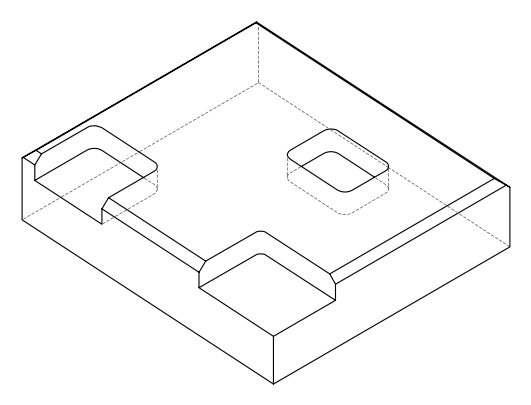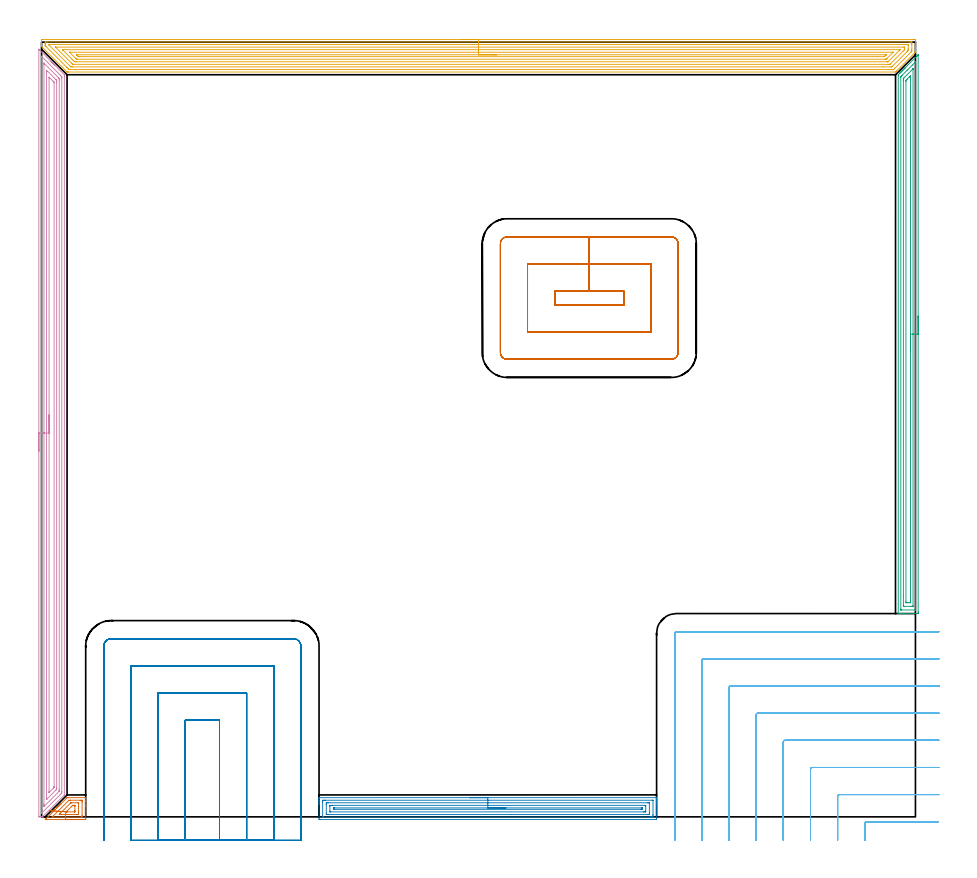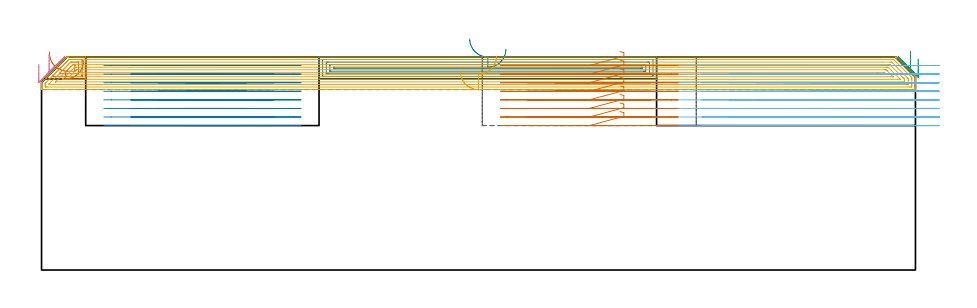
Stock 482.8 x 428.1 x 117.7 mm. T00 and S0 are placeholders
(PLAN: 8 operations, 1 tool changes, 117.5 min)
(1 AREA_MILL | FG_CHAMFER_SURFACE | UGT0205_001 | 0.86 min | 2263 mm3)
(2 AREA_MILL_1 | FG_CHAMFER_SURFACE_1 | UGT0205_001 | 7.66 min | 14614 mm3)
(3 AREA_MILL_2 | FG_CHAMFER_SURFACE_2 | UGT0205_001 | 9.98 min | 19373 mm3)
(4 AREA_MILL_3 | FG_CHAMFER_SURFACE_3 | UGT0205_001 | 16.82 min | 41764 mm3)
(5 AREA_MILL_4 | FG_CHAMFER_SURFACE_4 | UGT0205_001 | 26.79 min | 76177 mm3)
(6 MILL_CORNER_NOTCH_RECTANGULAR | CORNER_NOTCH_RECTANGULAR | UGT0201_094 | Follow Part, ap 5, ae 75% | 21.84 min | 606814 mm3)
(7 MILL_RECTANGULAR_POCKET | POCKET_RECTANGULAR_STRAIGHT | UGT0201_094 | Follow Part, ap 5, ae 75% | 11.54 min | 386437 mm3)
(8 MILL_SLOT | SLOT_PARTIAL_RECTANGULAR | UGT0201_094 | Follow Part, ap 5, ae 75% | 21.98 min | 525425 mm3)
(TOOL UGT0205_001 | Chamfer Mill 20 x 3 x 45 deg. | D20 FL50 Z2)
(TOOL UGT0201_094 | End mill 20 mm | D20 FL38 Z4)
(OP 1 AREA_MILL)
G17 G21 G94 G90
T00 M6
G54
G17 G0 G90 X23.2 Y-1.5 S1061 M3
G43 Z127.7 H0
Z115.6
G94 G1 X23.162 Z114.728 F250.
X23.048 Z113.864
X22.859 Z113.012
X22.597 Z112.18
X22.263 Z111.374
X21.86 Z110.6
X21.391 Z109.864
X20.86 Z109.172
X20.271 Z108.529
X19.628 Z107.94
X18.936 Z107.408
X18.2 Z106.94
X17.426 Z106.537
X16.62 Z106.203
X15.788 Z105.941
X14.936 Z105.752
X14.072 Z105.638
X13.2 Z105.6
X2.1
X2.019 Y-1.493 Z105.605
X2.1 Y-1.403 Z105.697
X2.362 Y-1.138 Z105.962
X2.544 Y-0.955 Z106.142
X2.652 Y-0.846 Z106.251
X3.237 Y-0.263 Z106.837
X3.876 Y0.376 Z107.475
X4.764 Y1.264 Z108.363
X5.652 Y2.152 Z109.251
X6.54 Y3.04 Z110.139
X7.32 Y3.821 Z110.919
X7.428 Y3.93 Z111.026
X7.612 Y4.112 Z111.211
X8.316 Y4.817 Z111.915
X8.485 Y4.987 Z112.082
X8.652 Y5.153 Z112.251
X8.76 Y5.261 Z112.359
X8.922 Y5.425 Z112.52
X9.083 Y5.584 Z112.682
X9.204 Y5.705 Z112.803
X9.36 Y5.863 Z112.958
X9.515 Y6.016 Z113.113
X9.648 Y6.149 Z113.247
X9.798 Y6.3 Z113.395
X9.946 Y6.447 Z113.545
X10.092 Y6.593 Z113.691
X10.235 Y6.738 Z113.833
X10.377 Y6.878 Z113.976
X10.536 Y7.037 Z114.135
X10.673 Y7.175 Z114.271
X13.737 Y10.238 Z117.336
X14.088 Y10.586 Z117.685
X14.1 Y10.593 Z117.693
X14.976 Y10.6 Z117.7
X24.3
X24.39 Y10.597 Z117.689
X24.398 Y10.521 Z117.614
X24.4 Y10.438 Z117.536
Y8.88 Z115.979
Y8.488 Z115.584
Y8.292 Z115.389
Y6.541 Z113.639
Y5.863 Z112.957
Y-0.799 Z106.298
X24.396 Y-1.138 Z105.958
X24.39 Y-1.492 Z105.605
X24.22 Y-1.496 Z105.602
X23.856 Y-1.5 Z105.6
X13.2
Y-0.086 Z107.014
X6.447 Y-0.085 Z107.015
X6.096 Y-0.083 Z107.017
X5.91 Y-0.08 Z107.02
X5.884 Y-0.077 Z107.023
X5.893 Y-0.063 Z107.037
X5.916 Y-0.038 Z107.062
X6.096 Y0.146 Z107.246
X14.976 Y9.025 Z116.125
X15.095 Y9.137 Z116.237
X15.128 Y9.166 Z116.266
X15.162 Y9.18 Z116.28
X15.864 Y9.185 Z116.285
X16.044
X21.372 Y9.186 Z116.286
X22.08 Y9.184 Z116.284
X22.264 Y9.182 Z116.282
X22.377 Y9.179 Z116.279
X22.39 Y9.143 Z116.243
X22.396 Y9.052 Z116.152
X22.399 Y8.488 Z115.588
X22.4 Y8.173 Z115.273
X22.399 Y0.612 Z107.712
X22.398 Y0.299 Z107.399
X22.39 Y-0.017 Z107.083
X22.381 Y-0.079 Z107.021
X22.345 Y-0.081 Z107.019
X22.257 Y-0.084 Z107.016
X22.08 Y-0.085 Z107.015
X21.9 Y-0.086 Z107.014
X13.2
Y1.328 Z108.428
X10.536 Y1.329 Z108.429
X9.805 Y1.333 Z108.433
X9.792 Y1.335 Z108.435
X9.774 Y1.363 Z108.463
X9.893 Y1.487 Z108.587
X10.21 Y1.809 Z108.909
X10.536 Y2.137 Z109.237
X15.939 Y7.539 Z114.639
X16.015 Y7.613 Z114.713
X16.163 Y7.752 Z114.852
X16.43 Y7.764 Z114.864
X16.593 Y7.769 Z114.869
X16.752 Y7.771 Z114.871
X20.144
X20.304 Y7.769 Z114.869
X20.357 Y7.767 Z114.867
X20.39 Y7.764 Z114.864
X20.394 Y7.707 Z114.807
X20.398 Y7.613 Z114.713
X20.4 Y7.519 Z114.619
Y2.268 Z109.368
X20.395 Y1.487 Z108.587
X20.392 Y1.401 Z108.501
X20.376 Y1.335 Z108.435
X19.416 Y1.329 Z108.429
X13.2 Y1.328 Z108.428
X13.619 Y2.749 Z109.849
X13.631 Y2.771 Z109.871
X13.65 Y2.794 Z109.894
X14.088 Y3.24 Z110.34
X16.752 Y5.903 Z113.003
X17.177 Y6.319 Z113.419
X17.208 Y6.348 Z113.448
X17.264 Y6.351 Z113.451
X17.389 Y6.354 Z113.454
X17.64 Y6.356 Z113.456
X18.028
X18.315 Y6.352 Z113.452
X18.377 Y6.35 Z113.45
X18.39 Y6.342 Z113.442
X18.394 Y6.313 Z113.413
X18.397 Y6.248 Z113.348
X18.4 Y5.989 Z113.089
Y5.863 Z112.963
Y3.364 Z110.464
Y3.237 Z110.337
X18.396 Y2.863 Z109.963
X18.392 Y2.77 Z109.87
X18.39 Y2.752 Z109.852
X18.369 Y2.749 Z109.849
X18.309 Y2.746 Z109.846
X18.141 Y2.744 Z109.844
X14.088 Y2.743 Z109.843
X13.7 Y2.745 Z109.845
X13.643 Y2.747 Z109.847
X13.619 Y2.749 Z109.849
X12.755 Y2.813 Z109.951
X11.903 Y2.876 Z110.129
X11.07 Y2.938 Z110.38
X10.262 Y2.998 Z110.703
X9.485 Y3.056 Z111.096
X8.745 Y3.111 Z111.555
X8.048 Y3.163 Z112.076
X7.399 Y3.211 Z112.657
X6.803 Y3.256 Z113.293
X6.264 Y3.296 Z113.978
X5.787 Y3.331 Z114.707
X5.375 Y3.362 Z115.476
X5.032 Y3.387 Z116.277
X4.759 Y3.408 Z117.105
X4.56 Y3.422 Z117.955
X4.435 Y3.432 Z118.818
X4.385 Y3.435 Z119.689
X4.412 Y3.433 Z120.561
G0 Z127.7
M5
M2
(OP 2 AREA_MILL_1)
G17 G21 G94 G90
T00 M6
G54
G17 G0 G90 X236.55 Y10.6 S1061 M3
G43 Z127.7 H0
G94 G1 X236.588 Z126.828 F250.
X236.702 Z125.963
X236.891 Z125.112
X237.153 Z124.28
X237.487 Z123.474
X237.89 Z122.7
X238.358 Z121.964
X238.89 Z121.272
X239.479 Z120.629
X240.122 Z120.04
X240.814 Z119.508
X241.55 Z119.04
X242.324 Z118.637
X243.13 Z118.303
X243.962 Z118.041
X244.813 Z117.852
X245.678 Z117.738
X246.55 Z117.7
X339.66
X339.79 Y10.597 Z117.689
X339.797 Y10.489 Z117.581
X339.8 Y10.373 Z117.472
Y9.689 Z116.788
Y9.037 Z116.136
Y8.488 Z115.584
Y8.213 Z115.31
Y7.613 Z114.709
Y7.338 Z114.436
Y6.738 Z113.832
Y-1.138 Z105.959
X339.796 Y-1.442 Z105.655
X339.79 Y-1.492 Z105.605
X339.739 Y-1.499 Z105.599
X339.215 Y-1.5 Z105.6
X153.885 Y-1.499 Z105.601
X153.521 Y-1.496 Z105.602
X153.31 Y-1.492 Z105.605
X153.3 Y-1.138 Z105.959
Y6.738 Z113.832
Y7.338 Z114.436
Y7.613 Z114.709
Y8.213 Z115.31
Y8.488 Z115.584
Y9.037 Z116.136
Y9.363 Z116.462
Y10.238 Z117.337
Y10.373 Z117.472
X153.303 Y10.489 Z117.581
X153.31 Y10.597 Z117.689
X153.44 Y10.6 Z117.7
X246.55
Y9.186 Z116.286
X337.433 Y9.185 Z116.285
X337.615 Y9.183 Z116.283
X337.764 Y9.179 Z116.279
X337.791 Y9.176 Z116.276
X337.795 Y9.157 Z116.257
X337.797 Y9.135 Z116.235
X337.8 Y9.003 Z116.103
Y1.127 Z108.227
X337.797 Y0.612 Z107.712
X337.793 Y0.258 Z107.358
X337.778 Y-0.079 Z107.021
X337.433 Y-0.083 Z107.017
X337.251 Y-0.085 Z107.015
X336.542 Y-0.086 Z107.014
X336.361
X155.667 Y-0.085 Z107.015
X155.485 Y-0.084 Z107.016
X155.336 Y-0.079 Z107.021
X155.309 Y-0.076 Z107.024
X155.305 Y-0.057 Z107.043
X155.303 Y-0.035 Z107.065
X155.3 Y0.097 Z107.197
Y7.973 Z115.073
X155.302 Y8.488 Z115.588
X155.307 Y8.842 Z115.942
X155.322 Y9.179 Z116.279
X155.667 Y9.183 Z116.283
X155.849 Y9.185 Z116.285
X156.558 Y9.186 Z116.286
X156.739
X246.55
Y7.772 Z114.872
X334.76 Y7.771 Z114.871
X335.493 Y7.767 Z114.867
X335.651 Y7.764 Z114.864
X335.79 Y7.753 Z114.853
X335.795 Y7.613 Z114.713
X335.799 Y7.467 Z114.567
X335.8 Y2.216 Z109.316
X335.795 Y1.487 Z108.587
X335.793 Y1.347 Z108.447
X335.651 Y1.336 Z108.436
X334.92 Y1.33 Z108.43
X334.76 Y1.329 Z108.429
X158.34
X157.607 Y1.332 Z108.432
X157.449 Y1.335 Z108.435
X157.31 Y1.347 Z108.447
X157.305 Y1.487 Z108.587
X157.301 Y1.632 Z108.732
X157.3 Y6.884 Z113.984
X157.305 Y7.613 Z114.713
X157.307 Y7.753 Z114.853
X157.449 Y7.764 Z114.864
X158.18 Y7.77 Z114.87
X158.34 Y7.771 Z114.871
X246.55 Y7.772 Z114.872
Y6.357 Z113.457
X333.366 Y6.356 Z113.456
X333.685 Y6.353 Z113.453
X333.743 Y6.35 Z113.45
X333.79 Y6.34 Z113.44
X333.8 Y5.863 Z112.963
X333.799 Y3.237 Z110.337
X333.79 Y2.834 Z109.934
X333.775 Y2.749 Z109.849
X333.649 Y2.746 Z109.846
X333.48 Y2.744 Z109.844
X332.978 Y2.743 Z109.843
X332.59
X159.734
X159.415 Y2.747 Z109.847
X159.357 Y2.75 Z109.85
X159.31 Y2.76 Z109.86
X159.3 Y3.237 Z110.337
X159.301 Y5.863 Z112.963
X159.31 Y6.266 Z113.366
X159.325 Y6.351 Z113.451
X159.451 Y6.354 Z113.454
X159.62 Y6.356 Z113.456
X160.122 Y6.357 Z113.457
X160.509
X246.55
Y4.943 Z112.043
X331.624
X331.72 Y4.941 Z112.041
X331.767 Y4.939 Z112.039
X331.785 Y4.937 Z112.037
X331.79 Y4.927 Z112.027
X331.793 Y4.826 Z111.926
X331.797 Y4.396 Z111.496
X331.792 Y4.253 Z111.353
X331.786 Y4.164 Z111.264
X331.15 Y4.157 Z111.257
X161.476
X161.38 Y4.159 Z111.259
X161.333 Y4.161 Z111.261
X161.315 Y4.163 Z111.263
X161.31 Y4.173 Z111.273
X161.307 Y4.274 Z111.374
X161.304 Y4.702 Z111.802
X161.31 Y4.883 Z111.983
X161.323 Y4.937 Z112.037
X161.367 Y4.939 Z112.039
X161.468 Y4.941 Z112.041
X161.878 Y4.943 Z112.043
X161.904
X246.55
X247.422 Z112.081
X248.286 Z112.195
X249.138 Z112.384
X249.97 Z112.646
X250.776 Z112.98
X251.55 Z113.383
X252.286 Z113.852
X252.978 Z114.383
X253.621 Z114.972
X254.21 Z115.615
X254.741 Z116.307
X255.21 Z117.043
X255.613 Z117.817
X255.947 Z118.623
X256.209 Z119.455
X256.398 Z120.307
X256.512 Z121.172
X256.55 Z122.043
G0 Z127.7
M5
M2
(OP 3 AREA_MILL_2)
G17 G21 G94 G90
T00 M6
G54
G17 G0 G90 X484.3 Y276.65 S1061 M3
G43 Z127.7 H0
Z116.7
G94 G1 Y276.612 Z115.828 F250.
Y276.498 Z114.964
Y276.309 Z114.112
Y276.047 Z113.28
Y275.713 Z112.474
Y275.31 Z111.7
Y274.842 Z110.964
Y274.31 Z110.272
Y273.721 Z109.629
Y273.078 Z109.04
Y272.386 Z108.508
Y271.65 Z108.04
Y270.876 Z107.637
Y270.07 Z107.303
Y269.238 Z107.041
Y268.386 Z106.852
Y267.522 Z106.738
Y266.65 Z106.7
Y113.221
X484.299 Y112.924 Z106.701
X484.293 Y112.334 Z106.704
X484.292 Y112.307 Z106.706
X483.705 Y112.303 Z107.293
X483.082 Y112.3 Z107.915
X476.571 Z114.424
X475.14 Z115.856
X474.787 Z116.208
X474.081 Z116.918
X473.771 Z117.228
X473.358 Y112.303 Z117.633
X473.305 Y112.306 Z117.685
X473.303 Y112.307 Z117.688
X473.3 Y112.477 Z117.7
Y409.651
X473.305 Y410.003 Z117.691
X473.434 Y410.136 Z117.563
X473.895 Y410.597 Z117.101
X473.946 Y410.647 Z117.053
X474.142 Y410.843 Z116.857
X474.193 Y410.894 Z116.804
X474.243 Y410.943 Z116.756
X474.44 Y411.141 Z116.559
X474.49 Y411.191 Z116.507
X474.539 Y411.24 Z116.46
X474.738 Y411.439 Z116.261
X474.787 Y411.489 Z116.21
X474.836 Y411.537 Z116.163
X475.036 Y411.737 Z115.963
X475.084 Y411.786 Z115.913
X475.133 Y411.833 Z115.866
X475.334 Y412.035 Z115.665
X475.382 Y412.083 Z115.615
X475.429 Y412.13 Z115.57
X475.632 Y412.332 Z115.367
X475.679 Y412.38 Z115.318
X475.726 Y412.426 Z115.273
X475.93 Y412.63 Z115.069
X475.976 Y412.678 Z115.021
X476.022 Y412.723 Z114.977
X476.228 Y412.928 Z114.771
X476.273 Y412.975 Z114.724
X476.319 Y413.019 Z114.68
X476.526 Y413.226 Z114.473
X476.571 Y413.272 Z114.427
X476.615 Y413.316 Z114.384
X476.824 Y413.524 Z114.175
X476.868 Y413.569 Z114.129
X476.912 Y413.613 Z114.087
X477.122 Y413.822 Z113.877
X477.165 Y413.866 Z113.832
X477.209 Y413.909 Z113.79
X483.705 Y420.406 Z107.293
X483.789 Y420.489 Z107.211
X483.974 Y420.674 Z107.026
X484.15 Y420.852 Z106.847
X484.275 Y420.972 Z106.723
X484.294 Y420.983 Z106.703
X484.299 Y420.972 Z106.699
X484.3 Y266.65 Z106.7
X482.886 Z108.114
X482.885 Y114.565 Z108.115
X482.882 Y114.419 Z108.118
X482.879 Y114.324 Z108.121
X482.872 Y114.309 Z108.128
X482.863 Y114.306 Z108.137
X482.813 Y114.303 Z108.187
X482.331 Y114.3 Z108.669
X475.196 Y114.301 Z115.804
X474.787 Y114.308 Z116.213
X474.731 Y114.31 Z116.269
X474.721 Y114.321 Z116.279
X474.718 Y114.395 Z116.282
X474.716 Y114.492 Z116.284
X474.714 Y114.784 Z116.286
X474.715 Y408.757 Z116.285
Y408.83
X474.718 Y408.903 Z116.282
X474.721 Y408.948 Z116.279
X474.736 Y408.975 Z116.264
X474.787 Y409.031 Z116.213
X475.094 Y409.343 Z115.906
X475.401 Y409.651 Z115.599
X478.215 Y412.466 Z112.785
X481.029 Y415.28 Z109.971
X482.551 Y416.801 Z108.449
X482.683 Y416.932 Z108.317
X482.813 Y417.057 Z108.187
X482.859 Y417.098 Z108.141
X482.879 Y417.105 Z108.121
X482.886 Y416.801 Z108.114
Y266.65
X481.472 Z109.528
X481.471 Y116.499 Z109.529
X481.47 Y116.388 Z109.53
X481.467 Y116.334 Z109.533
X481.465 Y116.314 Z109.535
X481.425 Y116.31 Z109.575
X481.226 Y116.302 Z109.774
X481.029 Y116.301 Z109.971
X480.336 Y116.3 Z110.664
X476.769 Z114.231
X476.571 Y116.301 Z114.429
X476.372 Y116.302 Z114.628
X476.24 Y116.306 Z114.76
X476.14 Y116.31 Z114.86
X476.135 Y116.352 Z114.865
X476.133 Y116.499 Z114.867
X476.129 Y116.941 Z114.871
X476.128 Y122.346 Z114.872
X476.129 Y406.97 Z114.871
X476.13 Y407.412 Z114.87
X476.134 Y407.864 Z114.866
X476.135 Y407.914 Z114.865
X476.169 Y407.958 Z114.831
X476.234 Y408.029 Z114.766
X476.318 Y408.117 Z114.682
X476.571 Y408.371 Z114.429
X476.763 Y408.564 Z114.237
X481.425 Y413.226 Z109.575
X481.442 Y413.241 Z109.558
X481.451 Y413.247 Z109.549
X481.462 Y413.252 Z109.538
X481.465 Y413.243 Z109.535
X481.467 Y413.226 Z109.533
X481.471 Y412.974 Z109.529
X481.472 Y266.65 Z109.528
X480.057 Z110.943
Y119.18
X480.052 Y118.372 Z110.948
X480.051 Y118.321 Z110.949
X480.013 Y118.31 Z110.987
X479.904 Y118.306 Z111.096
X479.685 Y118.302 Z111.315
X479.246 Y118.3 Z111.754
X478.354 Z112.646
X477.909 Y118.302 Z113.091
X477.694 Y118.306 Z113.306
X477.587 Y118.31 Z113.413
X477.549 Y118.319 Z113.451
X477.543 Y119.18 Z113.457
Y406.076
X477.549 Y406.883 Z113.451
X477.626 Y406.97 Z113.374
X477.988 Y407.337 Z113.012
X478.354 Y407.705 Z112.646
X478.433 Y407.785 Z112.567
X479.406 Y408.757 Z111.594
X479.486 Y408.837 Z111.514
X479.775 Y409.121 Z111.225
X480.05 Y409.389 Z110.95
X480.056 Y408.839 Z110.944
X480.057 Y408.757 Z110.943
Y266.65
Y265.778 Z110.981
Y264.914 Z111.095
Y264.062 Z111.283
Y263.23 Z111.546
Y262.424 Z111.88
Y261.65 Z112.282
Y260.914 Z112.751
Y260.222 Z113.282
Y259.579 Z113.872
Y258.99 Z114.515
Y258.458 Z115.207
Y257.99 Z115.943
Y257.587 Z116.716
Y257.253 Z117.522
Y256.991 Z118.354
Y256.802 Z119.206
Y256.688 Z120.071
Y256.65 Z120.943
G0 Z127.7
M5
M2
(OP 4 AREA_MILL_3)
G17 G21 G94 G90
T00 M6
G54
G17 G0 G90 X-1.5 Y202.05 S1061 M3
G43 Z127.7 H0
Z113.6
G94 G1 Y202.088 Z112.728 F250.
Y202.202 Z111.863
Y202.391 Z111.012
Y202.653 Z110.18
Y202.987 Z109.374
Y203.39 Z108.6
Y203.858 Z107.864
Y204.39 Z107.172
Y204.979 Z106.529
Y205.622 Z105.94
Y206.314 Z105.408
Y207.05 Z104.94
Y207.824 Z104.537
Y208.63 Z104.203
Y209.462 Z103.941
Y210.314 Z103.752
Y211.178 Z103.638
Y212.05 Z103.6
X-1.499 Y424.095
X-1.497 Y424.096 Z103.602
X-1.057 Y423.658 Z104.041
X5.175 Y417.425 Z110.275
X5.385 Y417.216 Z110.483
X5.55 Y417.053 Z110.645
X5.71 Y416.891 Z110.807
X5.832 Y416.769 Z110.93
X5.99 Y416.612 Z111.085
X6.144 Y416.457 Z111.241
X6.279 Y416.322 Z111.377
X6.431 Y416.171 Z111.526
X6.578 Y416.023 Z111.675
X6.726 Y415.875 Z111.824
X6.871 Y415.731 Z111.967
X7.012 Y415.589 Z112.109
X7.173 Y415.428 Z112.271
X7.312 Y415.29 Z112.408
X12.597 Y410.003 Z117.696
X12.598 Y409.999 Z117.697
X12.6 Y409.176 Z117.7
X12.597 Y12.179 Z117.696
X12.596 Y12.168
X12.589 Y12.088 Z117.688
X0.653 Y0.153 Z105.753
X0.501 Y0.01 Z105.594
X0.351 Y0. Z105.451
X-0.348 Z104.751
X-1.057 Z104.039
X-1.41 Z103.686
X-1.491 Y0.003 Z103.605
X-1.498 Y0.18 Z103.602
X-1.5 Y0.405 Z103.6
Y212.05
X-0.086 Z105.014
X-0.085 Y419.897 Z105.015
X-0.081 Y420.189 Z105.019
X-0.079 Y420.212 Z105.021
X-0.066 Y420.204 Z105.034
X-0.025 Y420.171 Z105.075
X0.014 Y420.135 Z105.114
X10.395 Y409.755 Z115.495
X10.977 Y409.17 Z116.077
X11.173 Y408.965 Z116.273
X11.179 Y408.768 Z116.279
X11.185 Y408.368 Z116.285
Y408.276
X11.182 Y14.036 Z116.282
X11.178 Y13.241 Z116.278
X11.175 Y13.142 Z116.275
X10.787 Y12.744 Z115.887
X10.395 Y12.345 Z115.495
X0.359 Y2.309 Z105.459
X0.139 Y2.095 Z105.239
X0.084 Y2.045 Z105.184
X0.031 Y2.01 Z105.131
X-0.033 Y2.007 Z105.067
X-0.061 Y2.01 Z105.039
X-0.079 Y2.018 Z105.021
X-0.081 Y2.074 Z105.019
X-0.085 Y2.323 Z105.015
X-0.086 Y212.05 Z105.014
X1.328 Z106.428
X1.329 Y415.689 Z106.429
X1.332 Y416.322 Z106.432
X1.333 Y416.354 Z106.433
Y416.355
X1.375 Y416.322 Z106.475
X1.586 Y416.114 Z106.686
X9.425 Y408.276 Z114.525
X9.514 Y408.186 Z114.614
X9.71 Y407.982 Z114.81
X9.756 Y407.933 Z114.856
X9.764 Y407.817 Z114.864
X9.768 Y407.643 Z114.868
X9.77 Y407.382 Z114.87
X9.771 Y407.121 Z114.871
X9.768 Y14.93 Z114.868
X9.767 Y14.673 Z114.867
X9.764 Y14.354 Z114.864
X9.761 Y14.197 Z114.861
X9.752 Y14.163 Z114.852
X9.72 Y14.126 Z114.82
X9.636 Y14.036 Z114.736
X1.589 Y5.988 Z106.689
X1.335 Y5.748 Z106.435
X1.332 Y5.99 Z106.432
X1.33 Y6.251 Z106.43
X1.329 Y6.884 Z106.429
X1.328 Y7.146 Z106.428
Y212.05
X2.743 Z107.843
Y411.571
X2.745 Y411.852 Z107.845
X2.75 Y412.459 Z107.85
X3.348 Y411.901 Z108.448
X3.399 Y411.852 Z108.499
X7.869 Y407.382 Z112.969
X7.99 Y407.259 Z113.09
X8.24 Y407. Z113.34
X8.351 Y406.878 Z113.451
X8.353 Y406.844 Z113.453
X8.356 Y406.769 Z113.456
X8.357 Y406.488 Z113.457
Y405.874
X8.354 Y16.108 Z113.454
X8.352 Y15.824 Z113.452
X8.348 Y15.219 Z113.448
X8.077 Y14.93 Z113.177
X7.915 Y14.765 Z113.015
X7.752 Y14.601 Z112.852
X3.035 Y9.884 Z108.135
X2.899 Y9.75 Z107.999
X2.815 Y9.67 Z107.915
X2.759 Y9.618 Z107.859
X2.75 Y9.695 Z107.85
X2.746 Y9.871 Z107.846
X2.743 Y10.18 Z107.843
Y212.05
X4.157 Z109.257
Y408.348
X4.159 Y408.422 Z109.259
X4.164 Y408.566 Z109.264
X4.167 Y408.624 Z109.267
X4.185 Y408.61 Z109.285
X4.229 Y408.57 Z109.329
X4.526 Y408.276 Z109.626
X6.314 Y406.488 Z111.414
X6.871 Y405.927 Z111.971
X6.91 Y405.884 Z112.01
X6.927 Y405.863 Z112.027
X6.936 Y405.811 Z112.036
X6.941 Y405.667 Z112.041
X6.942 Y405.594 Z112.042
X6.94 Y16.649 Z112.04
X6.938 Y16.579 Z112.038
X6.934 Y16.44 Z112.034
X6.925 Y16.235 Z112.025
X6.871 Y16.176 Z111.971
X6.699 Y15.999 Z111.799
X6.526 Y15.824 Z111.626
X4.229 Y13.527 Z109.329
X4.192 Y13.493 Z109.292
X4.17 Y13.474 Z109.27
X4.165 Y13.471 Z109.265
X4.163 Y13.526 Z109.263
X4.158 Y13.817 Z109.258
X4.157 Y14.109 Z109.257
Y212.05
Y212.922 Z109.295
Y213.786 Z109.409
Y214.638 Z109.598
Y215.47 Z109.86
Y216.276 Z110.194
Y217.05 Z110.597
Y217.786 Z111.065
Y218.478 Z111.596
Y219.121 Z112.186
Y219.71 Z112.829
Y220.242 Z113.521
Y220.71 Z114.257
Y221.113 Z115.031
Y221.447 Z115.837
Y221.709 Z116.669
Y221.898 Z117.52
Y222.012 Z118.385
Y222.05 Z119.257
G0 Z127.7
M5
M2
(OP 5 AREA_MILL_4)
G17 G21 G94 G90
T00 M6
G54
G17 G0 G90 X231.4 Y429.5 S1061 M3
G43 Z127.7 H0
Z109.7
G94 G1 X231.438 Z108.828 F250.
X231.552 Z107.964
X231.741 Z107.112
X232.003 Z106.28
X232.337 Z105.474
X232.74 Z104.7
X233.208 Z103.964
X233.74 Z103.272
X234.329 Z102.629
X234.972 Z102.04
X235.664 Z101.508
X236.4 Z101.04
X237.174 Z100.637
X237.98 Z100.303
X238.812 Z100.041
X239.663 Z99.852
X240.528 Z99.738
X241.4 Z99.7
X481.622
X482.181 Y429.498 Z99.702
X482.733 Y429.493 Z99.704
X482.792 Y429.491 Z99.706
X482.8 Y428.944 Z100.252
Y425.389 Z103.805
Y424.843 Z104.354
Y424.5 Z104.696
Y423.954 Z105.242
Y423.611 Z105.583
Y422.517 Z106.681
X482.799 Y422.5 Z106.698
Y422.499 Z106.699
X482.776 Y422.476 Z106.723
X482.58 Y422.278 Z106.918
X482.181 Y421.88 Z107.319
X472.358 Y412.058 Z117.142
X471.939 Y411.639 Z117.558
X471.804 Y411.505 Z117.691
X471.459 Y411.5 Z117.7
X14.914
X14.108 Y411.502 Z117.696
X14.096 Y411.505 Z117.693
X14.021 Y411.579 Z117.62
X13.988 Y411.611 Z117.587
X0.134 Y425.465 Z103.733
X0.01 Y425.599 Z103.594
X0.002 Y425.729 Z103.464
X0. Y426.075 Z103.124
Y426.48 Z102.719
Y427.167 Z102.029
Y428.399 Z100.798
X0.004 Y428.944 Z100.25
X0.008 Y429.491 Z99.705
X0.068 Y429.493 Z99.703
X0.619 Y429.5 Z99.7
X241.4
Y428.086 Z101.114
X479.47
X480.365 Y428.084 Z101.116
X480.394 Y428.083 Z101.117
X480.79 Y428.056 Z101.144
X480.797 Y427.654 Z101.546
X480.799 Y427.167 Z102.033
X480.8 Y426.763 Z102.437
Y424.096 Z105.104
X480.799 Y423.611 Z105.589
X480.797 Y423.21 Z105.99
X480.79 Y422.967 Z106.233
X480.566 Y422.722 Z106.478
X480.482 Y422.634 Z106.566
X480.394 Y422.544 Z106.656
X471.459 Y413.609 Z115.591
X471.124 Y413.279 Z115.921
X470.783 Y412.944 Z116.256
X470.592 Y412.919 Z116.281
X470.566 Y412.917 Z116.283
X469.703 Y412.914 Z116.286
X15.837 Y412.915 Z116.285
X15.808 Y412.916 Z116.284
X15.118 Y412.944 Z116.256
X14.914 Y413.14 Z116.06
X14.217 Y413.833 Z115.367
X14.021 Y414.029 Z115.171
X2.406 Y425.645 Z103.555
X2.094 Y425.964 Z103.236
X2.019 Y426.043 Z103.157
X2.01 Y426.143 Z103.057
X2.006 Y426.278 Z102.922
X2.001 Y426.681 Z102.519
Y427.167 Z102.033
X2.002 Y427.568 Z101.632
X2.01 Y428.056 Z101.144
X2.378 Y428.083 Z101.117
X2.406 Y428.084 Z101.116
X3.269 Y428.086 Z101.114
X241.4
Y426.672 Z102.528
X478.211 Y426.671 Z102.529
X478.607 Y426.67 Z102.53
X478.738 Y426.667 Z102.533
X478.778 Y426.665 Z102.535
X478.79 Y426.597 Z102.603
X478.795 Y426.47 Z102.73
X478.799 Y426.278 Z102.922
X478.8 Y424.308 Z104.892
X478.795 Y423.611 Z105.589
X478.793 Y423.426 Z105.774
X478.734 Y423.345 Z105.855
X478.607 Y423.209 Z105.991
X478.364 Y422.964 Z106.236
X478.123 Y422.722 Z106.478
X469.898 Y414.498 Z114.702
X469.821 Y414.424 Z114.776
X469.756 Y414.366 Z114.834
X469.717 Y414.335 Z114.865
X469.673 Y414.334 Z114.866
X469.174 Y414.329 Z114.871
X464.774 Y414.328 Z114.872
X17.096 Y414.329 Z114.871
X16.701 Y414.331 Z114.869
X16.196 Y414.335 Z114.865
X15.808 Y414.693 Z114.507
X4.193 Y426.307 Z102.893
X4.011 Y426.501 Z102.699
X4.008 Y426.59 Z102.61
X4.01 Y426.634 Z102.566
X4.02 Y426.665 Z102.535
X4.073 Y426.667 Z102.533
X4.193 Y426.669 Z102.531
X4.691 Y426.671 Z102.529
X5.086 Y426.672 Z102.528
X241.4
Y425.257 Z103.943
X476.059
X476.717 Y425.252 Z103.948
X476.79 Y425.25 Z103.95
X476.793 Y425.152 Z104.048
X476.797 Y424.942 Z104.258
X476.8 Y424.52 Z104.68
Y424.5 Z104.7
X476.794 Y424.066 Z105.134
X476.79 Y423.851 Z105.349
X476.688 Y423.743 Z105.457
X476.56 Y423.611 Z105.589
X476.245 Y423.294 Z105.906
X475.927 Y422.975 Z106.225
X469.115 Y416.165 Z113.035
X468.779 Y415.833 Z113.367
X468.701 Y415.761 Z113.439
X468.641 Y415.749 Z113.451
X467.886 Y415.744 Z113.456
X467.753 Y415.743 Z113.457
X17.594
X17.461 Y415.744 Z113.456
X17.272 Y415.748 Z113.452
X17.228 Y415.75 Z113.451
X17.197 Y415.764 Z113.436
X17.133 Y415.824 Z113.376
X16.958 Y415.994 Z113.206
X16.701 Y416.248 Z112.952
X16.449 Y416.5 Z112.7
X7.767 Y425.182 Z104.018
X7.722 Y425.229 Z103.971
X7.712 Y425.244 Z103.956
X7.711 Y425.25 Z103.95
X7.719 Y425.252 Z103.948
X7.767 Y425.255 Z103.945
X7.899 Y425.257 Z103.943
X241.4
Y423.843 Z105.357
X474.034
X474.14 Y423.842 Z105.358
X474.285 Y423.838 Z105.362
X474.321 Y423.836 Z105.364
X474.295 Y423.802 Z105.398
X474.257 Y423.758 Z105.442
X474.229 Y423.728 Z105.472
X474.14 Y423.638 Z105.562
X467.891 Y417.389 Z111.811
X467.706 Y417.207 Z111.993
X467.67 Y417.175 Z112.025
X467.654 Y417.164 Z112.036
X467.637 Y417.162 Z112.038
X467.556 Y417.159 Z112.041
X467.225 Y417.157 Z112.043
X466.992
X19.381
X18.72 Y417.158 Z112.042
X18.488 Y417.16 Z112.04
X18.26 Y417.164 Z112.036
X18.022 Y417.389 Z111.811
X17.594 Y417.806 Z111.394
X17.121 Y418.278 Z110.922
X16.701 Y418.697 Z110.503
X11.788 Y423.611 Z105.589
X11.642 Y423.76 Z105.44
X11.592 Y423.815 Z105.385
X11.574 Y423.836 Z105.364
X11.613 Y423.838 Z105.362
X11.767 Y423.841 Z105.359
X12.001 Y423.843 Z105.357
X12.234
X241.4
Y422.429 Z106.771
X470.239
X470.399 Y422.427 Z106.773
X470.446 Y422.425 Z106.775
X470.462 Y422.422 Z106.778
X470.459 Y422.416 Z106.784
X470.411 Y422.361 Z106.839
X470.341 Y422.289 Z106.911
X470.225 Y422.173 Z107.027
X467.106 Y419.053 Z110.147
X466.992 Y418.94 Z110.26
X466.655 Y418.613 Z110.587
X466.618 Y418.578 Z110.622
X466.547 Y418.575 Z110.625
X466.398 Y418.573 Z110.627
X466.099 Y418.571 Z110.629
X465.804
X19.979 Y418.572 Z110.628
X19.381 Y418.576 Z110.624
X19.3 Y418.578 Z110.622
X19.213 Y418.647 Z110.553
X19.035 Y418.82 Z110.38
X18.682 Y419.167 Z110.033
X15.487 Y422.363 Z106.837
X15.436 Y422.417 Z106.783
X15.431 Y422.425 Z106.775
X15.432 Y422.427 Z106.773
X15.451 Y422.428 Z106.772
X15.808 Y422.429 Z106.771
X16.102
X241.4
Y421.015 Z108.185
X466.17
X466.311 Y421.014 Z108.186
X466.593 Y421.01 Z108.19
X466.606 Y421.008 Z108.192
X466.607 Y421.007 Z108.193
X466.598 Y420.996 Z108.204
X466.579 Y420.976 Z108.224
X465.878 Y420.276 Z108.924
X465.653 Y420.056 Z109.144
X465.601 Y420.01 Z109.19
X465.578 Y419.992 Z109.208
X465.488 Y419.989 Z109.211
X465.347 Y419.986 Z109.214
X461.751 Y419.985 Z109.215
X21.168 Y419.986 Z109.214
X20.338 Y419.992 Z109.208
X20.314 Y419.995 Z109.205
X20.275 Y420.026 Z109.174
X20.243 Y420.056 Z109.144
X19.381 Y420.916 Z108.284
X19.355 Y420.944 Z108.256
X19.33 Y420.975 Z108.225
X19.303 Y421.01 Z108.19
X19.314 Y421.011 Z108.189
X19.381 Y421.012 Z108.188
X20.204 Y421.015 Z108.185
X241.4
X242.272 Z108.223
X243.136 Z108.337
X243.988 Z108.526
X244.82 Z108.788
X245.626 Z109.122
X246.4 Z109.525
X247.136 Z109.994
X247.828 Z110.525
X248.471 Z111.114
X249.06 Z111.757
X249.591 Z112.45
X250.06 Z113.185
X250.463 Z113.959
X250.797 Z114.765
X251.059 Z115.597
X251.248 Z116.449
X251.362 Z117.314
X251.4 Z118.185
G0 Z127.7
M5
M2
(OP 6 MILL_CORNER_NOTCH_RECTANGULAR)
G17 G21 G94 G90
T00 M6
G54
G17 G0 G90 X495.429 Y-2.7 S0 M3
G43 Z127.7 H0
Z112.962
G94 G1 X492.429 F250.
X455.792 F500.
G3 X454.8 Y-3.692 R1.
G1 Y-10.
Y-13. F250.
G0 Z127.7
X495.8 Y12.3
Z112.962
G1 X492.8
X440.792 F500.
G3 X439.8 Y11.307 R1.
G1 Y-10.
Y-13. F250.
G0 Z127.7
X495.8 Y27.3
Z112.962
G1 X492.8
X425.793 F500.
G3 X424.8 Y26.307 R1.
G1 Y-10.
Y-13. F250.
G0 Z127.7
X495.8 Y42.3
Z112.962
G1 X492.8
X410.793 F500.
G3 X409.8 Y41.307 R1.
G1 Y-10.
Y-13. F250.
G0 Z127.7
X495.8 Y57.3
Z112.962
G1 X492.8
X395.794 F500.
G3 X394.8 Y56.306 R1.
G1 Y-10.
Y-13. F250.
G0 Z127.7
X495.8 Y72.3
Z112.962
G1 X492.8
X380.794 F500.
G3 X379.8 Y71.306 R1.
G1 Y-10.
Y-13. F250.
G0 Z127.7
X495.8 Y87.3
Z112.962
G1 X492.8
X365.795 F500.
G3 X364.8 Y86.305 R1.
G1 Y-10.
Y-13. F250.
G0 Z127.7
X495.8 Y102.3
Z112.962
G1 X492.8
X350.795 F500.
G3 X349.8 Y101.305 R1.
G1 Y-10.
Y-13. F250.
G0 Z127.7
X495.429 Y-2.7
Z108.225
G1 X492.429
X455.792 F500.
G3 X454.8 Y-3.692 R1.
G1 Y-10.
Y-13. F250.
G0 Z127.7
X495.8 Y12.3
Z108.225
G1 X492.8
X440.793 F500.
G3 X439.8 Y11.307 R1.
G1 Y-10.
Y-13. F250.
G0 Z127.7
X495.8 Y27.3
Z108.225
G1 X492.8
X425.793 F500.
G3 X424.8 Y26.307 R1.
G1 Y-10.
Y-13. F250.
G0 Z127.7
X495.8 Y42.3
Z108.225
G1 X492.8
X410.793 F500.
G3 X409.8 Y41.307 R1.
G1 Y-10.
Y-13. F250.
G0 Z127.7
X495.8 Y57.3
Z108.225
G1 X492.8
X395.794 F500.
G3 X394.8 Y56.306 R1.
G1 Y-10.
Y-13. F250.
G0 Z127.7
X495.8 Y72.3
Z108.225
G1 X492.8
X380.794 F500.
G3 X379.8 Y71.306 R1.
G1 Y-10.
Y-13. F250.
G0 Z127.7
X495.8 Y87.3
Z108.225
G1 X492.8
X365.795 F500.
G3 X364.8 Y86.305 R1.
G1 Y-10.
Y-13. F250.
G0 Z127.7
X495.8 Y102.3
Z108.225
G1 X492.8
X350.795 F500.
G3 X349.8 Y101.305 R1.
G1 Y-10.
Y-13. F250.
G0 Z127.7
X495.429 Y-2.7
Z103.487
G1 X492.429
X455.792 F500.
G3 X454.8 Y-3.692 R1.
G1 Y-10.
Y-13. F250.
G0 Z127.7
X495.8 Y12.3
Z103.487
G1 X492.8
X440.793 F500.
G3 X439.8 Y11.307 R1.
G1 Y-10.
Y-13. F250.
G0 Z127.7
X495.8 Y27.3
Z103.487
G1 X492.8
X425.793 F500.
G3 X424.8 Y26.307 R1.
G1 Y-10.
Y-13. F250.
G0 Z127.7
X495.8 Y42.3
Z103.487
G1 X492.8
X410.793 F500.
G3 X409.8 Y41.307 R1.
G1 Y-10.
Y-13. F250.
G0 Z127.7
X495.8 Y57.3
Z103.487
G1 X492.8
X395.794 F500.
G3 X394.8 Y56.306 R1.
G1 Y-10.
Y-13. F250.
G0 Z127.7
X495.8 Y72.3
Z103.487
G1 X492.8
X380.794 F500.
G3 X379.8 Y71.306 R1.
G1 Y-10.
Y-13. F250.
G0 Z127.7
X495.8 Y87.3
Z103.487
G1 X492.8
X365.795 F500.
G3 X364.8 Y86.305 R1.
G1 Y-10.
Y-13. F250.
G0 Z127.7
X495.8 Y102.3
Z103.487
G1 X492.8
X350.795 F500.
G3 X349.8 Y101.305 R1.
G1 Y-10.
Y-13. F250.
G0 Z127.7
X495.429 Y-2.7
Z98.75
G1 X492.429
X455.792 F500.
G3 X454.8 Y-3.692 R1.
G1 Y-10.
Y-13. F250.
G0 Z127.7
X495.8 Y12.3
Z98.75
G1 X492.8
X440.793 F500.
G3 X439.8 Y11.307 R1.
G1 Y-10.
Y-13. F250.
G0 Z127.7
X495.8 Y27.3
Z98.75
G1 X492.8
X425.793 F500.
G3 X424.8 Y26.307 R1.
G1 Y-10.
Y-13. F250.
G0 Z127.7
X495.8 Y42.3
Z98.75
G1 X492.8
X410.794 F500.
G3 X409.8 Y41.306 R1.
G1 Y-10.
Y-13. F250.
G0 Z127.7
X495.8 Y57.3
Z98.75
G1 X492.8
X395.794 F500.
G3 X394.8 Y56.306 R1.
G1 Y-10.
Y-13. F250.
G0 Z127.7
X495.8 Y72.3
Z98.75
G1 X492.8
X380.794 F500.
G3 X379.8 Y71.306 R1.
G1 Y-10.
Y-13. F250.
G0 Z127.7
X495.8 Y87.3
Z98.75
G1 X492.8
X365.795 F500.
G3 X364.8 Y86.305 R1.
G1 Y-10.
Y-13. F250.
G0 Z127.7
X495.8 Y102.3
Z98.75
G1 X492.8
X350.795 F500.
G3 X349.8 Y101.305 R1.
G1 Y-10.
Y-13. F250.
G0 Z127.7
X495.429 Y-2.7
Z94.012
G1 X492.429
X455.792 F500.
G3 X454.8 Y-3.692 R1.
G1 Y-10.
Y-13. F250.
G0 Z127.7
X495.8 Y12.3
Z94.012
G1 X492.8
X440.793 F500.
G3 X439.8 Y11.307 R1.
G1 Y-10.
Y-13. F250.
G0 Z127.7
X495.8 Y27.3
Z94.012
G1 X492.8
X425.793 F500.
G3 X424.8 Y26.307 R1.
G1 Y-10.
Y-13. F250.
G0 Z127.7
X495.8 Y42.3
Z94.012
G1 X492.8
X410.793 F500.
G3 X409.8 Y41.307 R1.
G1 Y-10.
Y-13. F250.
G0 Z127.7
X495.8 Y57.3
Z94.012
G1 X492.8
X395.794 F500.
G3 X394.8 Y56.306 R1.
G1 Y-10.
Y-13. F250.
G0 Z127.7
X495.8 Y72.3
Z94.012
G1 X492.8
X380.794 F500.
G3 X379.8 Y71.306 R1.
G1 Y-10.
Y-13. F250.
G0 Z127.7
X495.8 Y87.3
Z94.012
G1 X492.8
X365.795 F500.
G3 X364.8 Y86.305 R1.
G1 Y-10.
Y-13. F250.
G0 Z127.7
X495.8 Y102.3
Z94.012
G1 X492.8
X350.795 F500.
G3 X349.8 Y101.305 R1.
G1 Y-10.
Y-13. F250.
G0 Z127.7
X495.429 Y-2.7
Z89.275
G1 X492.429
X455.792 F500.
G3 X454.8 Y-3.692 R1.
G1 Y-10.
Y-13. F250.
G0 Z127.7
X495.8 Y12.3
Z89.275
G1 X492.8
X440.793 F500.
G3 X439.8 Y11.307 R1.
G1 Y-10.
Y-13. F250.
G0 Z127.7
X495.8 Y27.3
Z89.275
G1 X492.8
X425.793 F500.
G3 X424.8 Y26.307 R1.
G1 Y-10.
Y-13. F250.
G0 Z127.7
X495.8 Y42.3
Z89.275
G1 X492.8
X410.793 F500.
G3 X409.8 Y41.307 R1.
G1 Y-10.
Y-13. F250.
G0 Z127.7
X495.8 Y57.3
Z89.275
G1 X492.8
X395.794 F500.
G3 X394.8 Y56.306 R1.
G1 Y-10.
Y-13. F250.
G0 Z127.7
X495.8 Y72.3
Z89.275
G1 X492.8
X380.794 F500.
G3 X379.8 Y71.306 R1.
G1 Y-10.
Y-13. F250.
G0 Z127.7
X495.8 Y87.3
Z89.275
G1 X492.8
X365.795 F500.
G3 X364.8 Y86.305 R1.
G1 Y-10.
Y-13. F250.
G0 Z127.7
X495.8 Y102.3
Z89.275
G1 X492.8
X350.795 F500.
G3 X349.8 Y101.305 R1.
G1 Y-10.
Y-13. F250.
G0 Z127.7
X495.429 Y-2.7
Z84.537
G1 X492.429
X455.792 F500.
G3 X454.8 Y-3.692 R1.
G1 Y-10.
Y-13. F250.
G0 Z127.7
X495.8 Y12.3
Z84.537
G1 X492.8
X440.793 F500.
G3 X439.8 Y11.307 R1.
G1 Y-10.
Y-13. F250.
G0 Z127.7
X495.8 Y27.3
Z84.537
G1 X492.8
X425.793 F500.
G3 X424.8 Y26.307 R1.
G1 Y-10.
Y-13. F250.
G0 Z127.7
X495.8 Y42.3
Z84.537
G1 X492.8
X410.793 F500.
G3 X409.8 Y41.307 R1.
G1 Y-10.
Y-13. F250.
G0 Z127.7
X495.8 Y57.3
Z84.537
G1 X492.8
X395.794 F500.
G3 X394.8 Y56.306 R1.
G1 Y-10.
Y-13. F250.
G0 Z127.7
X495.8 Y72.3
Z84.537
G1 X492.8
X380.794 F500.
G3 X379.8 Y71.306 R1.
G1 Y-10.
Y-13. F250.
G0 Z127.7
X495.8 Y87.3
Z84.537
G1 X492.8
X365.795 F500.
G3 X364.8 Y86.305 R1.
G1 Y-10.
Y-13. F250.
G0 Z127.7
X495.8 Y102.3
Z84.537
G1 X492.8
X350.795 F500.
G3 X349.8 Y101.305 R1.
G1 Y-10.
Y-13. F250.
G0 Z127.7
X495.429 Y-2.7
Z79.8
G1 X492.429
X455.792 F500.
G3 X454.8 Y-3.692 R1.
G1 Y-10.
Y-13. F250.
G0 Z127.7
X495.8 Y12.3
Z79.8
G1 X492.8
X440.793 F500.
G3 X439.8 Y11.307 R1.
G1 Y-10.
Y-13. F250.
G0 Z127.7
X495.8 Y27.3
Z79.8
G1 X492.8
X425.793 F500.
G3 X424.8 Y26.307 R1.
G1 Y-10.
Y-13. F250.
G0 Z127.7
X495.8 Y42.3
Z79.8
G1 X492.8
X410.793 F500.
G3 X409.8 Y41.307 R1.
G1 Y-10.
Y-13. F250.
G0 Z127.7
X495.8 Y57.3
Z79.8
G1 X492.8
X395.794 F500.
G3 X394.8 Y56.306 R1.
G1 Y-10.
Y-13. F250.
G0 Z127.7
X495.8 Y72.3
Z79.8
G1 X492.8
X380.794 F500.
G3 X379.8 Y71.306 R1.
G1 Y-10.
Y-13. F250.
G0 Z127.7
X495.8 Y87.3
Z79.8
G1 X492.8
X365.795 F500.
G3 X364.8 Y86.305 R1.
G1 Y-10.
Y-13. F250.
G0 Z127.7
X495.8 Y102.3
Z79.8
G1 X492.8
X350.795 F500.
G3 X349.8 Y101.305 R1.
G1 Y-10.
Y-13. F250.
G0 Z127.7
M5
M2
(OP 7 MILL_RECTANGULAR_POCKET)
G17 G21 G94 G90
T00 M6
G54
G17 G0 G90 X319.523 Y282.8 S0 M3
G43 Z127.7 H0
Z120.7
G94 G1 X321.7 Z120.117 F250.
Y290.4 Z118.08
X302.6 Z112.962
X283.5 F500.
Y282.8
X321.7
Y290.4
X302.6
Y305.4
X268.5
Y267.8
X336.7
Y305.4
X302.6
Y320.4
X257.2
G3 X253.5 Y316.7 R3.7
G1 Y256.5
G3 X257.2 Y252.8 R3.7
G1 X348.
G3 X351.7 Y256.5 R3.7
G1 Y316.7
G3 X348. Y320.4 R3.7
G1 X302.6
X301.6
G0 X319.523 Y282.8 Z115.962
G1 X321.7 Z115.379 F250.
Y290.4 Z113.343
X302.6 Z108.225
X283.5 F500.
Y282.8
X321.7
Y290.4
X302.6
Y305.4
X268.5
Y267.8
X336.7
Y305.4
X302.6
Y320.4
X257.2
G3 X253.5 Y316.7 R3.7
G1 Y256.5
G3 X257.2 Y252.8 R3.7
G1 X348.
G3 X351.7 Y256.5 R3.7
G1 Y316.7
G3 X348. Y320.4 R3.7
G1 X302.6
X301.6
G0 X319.523 Y282.8 Z111.225
G1 X321.7 Z110.642 F250.
Y290.4 Z108.605
X302.6 Z103.487
X283.5 F500.
Y282.8
X321.7
Y290.4
X302.6
Y305.4
X268.5
Y267.8
X336.7
Y305.4
X302.6
Y320.4
X257.2
G3 X253.5 Y316.7 R3.7
G1 Y256.5
G3 X257.2 Y252.8 R3.7
G1 X348.
G3 X351.7 Y256.5 R3.7
G1 Y316.7
G3 X348. Y320.4 R3.7
G1 X302.6
X301.6
G0 X319.523 Y282.8 Z106.487
G1 X321.7 Z105.904 F250.
Y290.4 Z103.868
X302.6 Z98.75
X283.5 F500.
Y282.8
X321.7
Y290.4
X302.6
Y305.4
X268.5
Y267.8
X336.7
Y305.4
X302.6
Y320.4
X257.2
G3 X253.5 Y316.7 R3.7
G1 Y256.5
G3 X257.2 Y252.8 R3.7
G1 X348.
G3 X351.7 Y256.5 R3.7
G1 Y316.7
G3 X348. Y320.4 R3.7
G1 X302.6
X301.6
G0 X319.523 Y282.8 Z101.75
G1 X321.7 Z101.167 F250.
Y290.4 Z99.13
X302.6 Z94.012
X283.5 F500.
Y282.8
X321.7
Y290.4
X302.6
Y305.4
X268.5
Y267.8
X336.7
Y305.4
X302.6
Y320.4
X257.2
G3 X253.5 Y316.7 R3.7
G1 Y256.5
G3 X257.2 Y252.8 R3.7
G1 X348.
G3 X351.7 Y256.5 R3.7
G1 Y316.7
G3 X348. Y320.4 R3.7
G1 X302.6
X301.6
G0 X319.523 Y282.8 Z97.012
G1 X321.7 Z96.429 F250.
Y290.4 Z94.393
X302.6 Z89.275
X283.5 F500.
Y282.8
X321.7
Y290.4
X302.6
Y305.4
X268.5
Y267.8
X336.7
Y305.4
X302.6
Y320.4
X257.2
G3 X253.5 Y316.7 R3.7
G1 Y256.5
G3 X257.2 Y252.8 R3.7
G1 X348.
G3 X351.7 Y256.5 R3.7
G1 Y316.7
G3 X348. Y320.4 R3.7
G1 X302.6
X301.6
G0 X319.523 Y282.8 Z92.275
G1 X321.7 Z91.692 F250.
Y290.4 Z89.655
X302.6 Z84.537
X283.5 F500.
Y282.8
X321.7
Y290.4
X302.6
Y305.4
X268.5
Y267.8
X336.7
Y305.4
X302.6
Y320.4
X257.2
G3 X253.5 Y316.7 R3.7
G1 Y256.5
G3 X257.2 Y252.8 R3.7
G1 X348.
G3 X351.7 Y256.5 R3.7
G1 Y316.7
G3 X348. Y320.4 R3.7
G1 X302.6
X301.6
G0 X319.523 Y282.8 Z87.537
G1 X321.7 Z86.954 F250.
Y290.4 Z84.918
X302.6 Z79.8
X283.5 F500.
Y282.8
X321.7
Y290.4
X302.6
Y305.4
X268.5
Y267.8
X336.7
Y305.4
X302.6
Y320.4
X257.2
G3 X253.5 Y316.7 R3.7
G1 Y256.5
G3 X257.2 Y252.8 R3.7
G1 X348.
G3 X351.7 Y256.5 R3.7
G1 Y316.7
G3 X348. Y320.4 R3.7
G1 X302.6
X301.6
G0 Z127.7
M5
M2
(OP 8 MILL_SLOT)
G17 G21 G94 G90
T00 M6
G54
G17 G0 G90 X98.3 Y-13. S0 M3
G43 Z127.7 H0
Z112.962
G94 G1 Y-10. F250.
Y53.4 F500.
X79.4
Y-10.
Y-13. F250.
X113.3
Y-10.
Y68.4 F500.
X64.4
Y-10.
Y-13. F250.
X128.3
Y-10.
Y83.4 F500.
X49.4
Y-10.
Y-13. F250.
X143.3
Y-10.
Y94.3 F500.
G3 X139.2 Y98.4 R4.1
G1 X38.5
G3 X34.4 Y94.3 R4.1
G1 Y-10.
Y-13. F250.
G0 X98.3 Z108.225
G1 Y-10.
Y53.4 F500.
X79.4
Y-10.
Y-13. F250.
X113.3
Y-10.
Y68.4 F500.
X64.4
Y-10.
Y-13. F250.
X128.3
Y-10.
Y83.4 F500.
X49.4
Y-10.
Y-13. F250.
X143.3
Y-10.
Y94.3 F500.
G3 X139.2 Y98.4 R4.1
G1 X38.5
G3 X34.4 Y94.3 R4.1
G1 Y-10.
Y-13. F250.
G0 X98.3 Z103.487
G1 Y-10.
Y53.4 F500.
X79.4
Y-10.
Y-13. F250.
X113.3
Y-10.
Y68.4 F500.
X64.4
Y-10.
Y-13. F250.
X128.3
Y-10.
Y83.4 F500.
X49.4
Y-10.
Y-13. F250.
X143.3
Y-10.
Y94.3 F500.
G3 X139.2 Y98.4 R4.1
G1 X38.5
G3 X34.4 Y94.3 R4.1
G1 Y-10.
Y-13. F250.
G0 X98.3 Z98.75
G1 Y-10.
Y53.4 F500.
X79.4
Y-10.
Y-13. F250.
X113.3
Y-10.
Y68.4 F500.
X64.4
Y-10.
Y-13. F250.
X128.3
Y-10.
Y83.4 F500.
X49.4
Y-10.
Y-13. F250.
X143.3
Y-10.
Y94.3 F500.
G3 X139.2 Y98.4 R4.1
G1 X38.5
G3 X34.4 Y94.3 R4.1
G1 Y-10.
Y-13. F250.
G0 X98.3 Z94.012
G1 Y-10.
Y53.4 F500.
X79.4
Y-10.
Y-13. F250.
X113.3
Y-10.
Y68.4 F500.
X64.4
Y-10.
Y-13. F250.
X128.3
Y-10.
Y83.4 F500.
X49.4
Y-10.
Y-13. F250.
X143.3
Y-10.
Y94.3 F500.
G3 X139.2 Y98.4 R4.1
G1 X38.5
G3 X34.4 Y94.3 R4.1
G1 Y-10.
Y-13. F250.
G0 X98.3 Z89.275
G1 Y-10.
Y53.4 F500.
X79.4
Y-10.
Y-13. F250.
X113.3
Y-10.
Y68.4 F500.
X64.4
Y-10.
Y-13. F250.
X128.3
Y-10.
Y83.4 F500.
X49.4
Y-10.
Y-13. F250.
X143.3
Y-10.
Y94.3 F500.
G3 X139.2 Y98.4 R4.1
G1 X38.5
G3 X34.4 Y94.3 R4.1
G1 Y-10.
Y-13. F250.
G0 X98.3 Z84.537
G1 Y-10.
Y53.4 F500.
X79.4
Y-10.
Y-13. F250.
X113.3
Y-10.
Y68.4 F500.
X64.4
Y-10.
Y-13. F250.
X128.3
Y-10.
Y83.4 F500.
X49.4
Y-10.
Y-13. F250.
X143.3
Y-10.
Y94.3 F500.
G3 X139.2 Y98.4 R4.1
G1 X38.5
G3 X34.4 Y94.3 R4.1
G1 Y-10.
Y-13. F250.
G0 X98.3 Z79.8
G1 Y-10.
Y53.4 F500.
X79.4
Y-10.
Y-13. F250.
X113.3
Y-10.
Y68.4 F500.
X64.4
Y-10.
Y-13. F250.
X128.3
Y-10.
Y83.4 F500.
X49.4
Y-10.
Y-13. F250.
X143.3
Y-10.
Y94.3 F500.
G3 X139.2 Y98.4 R4.1
G1 X38.5
G3 X34.4 Y94.3 R4.1
G1 Y-10.
Y-13. F250.
G0 Z127.7
M5
M2
